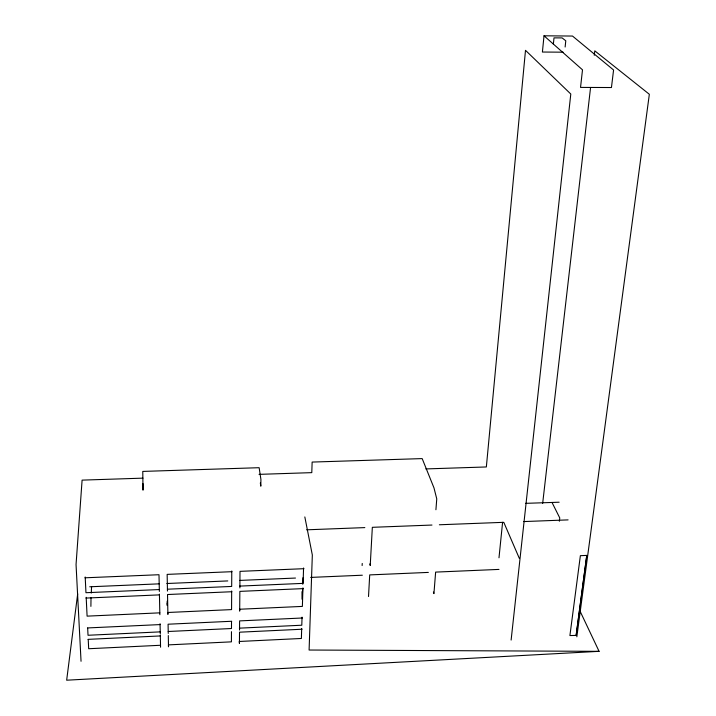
<?xml version="1.0" encoding="UTF-8"?>
<svg xmlns="http://www.w3.org/2000/svg" width="716" height="716" viewBox="0 0 716 716"><rect width="100%" height="100%" fill="white"/><g stroke="black" fill="none" stroke-linecap="round" stroke-linejoin="round"><path stroke-width="1.07" d="M231.465 631.682L231.42 641.849L168.448 644.883L168.502 646.817L168.296 635.566M231.519 621.416L231.483 628.523L168.197 631.494M231.671 590.977L231.572 609.602L167.839 612.484L167.902 614.373L167.526 594.522L231.859 591.729M231.769 570.974L231.689 586.44L167.41 589.205M239.538 630.053L239.609 620.897L302.403 617.998M239.878 587.943L240.003 571.35L303.933 568.692M302.018 591.622L302.277 599.471L302.617 588.606M302.752 584.256L302.949 577.731M301.696 628.46L301.382 638.475L239.234 641.473L239.439 643.389L239.52 632.192L302.054 629.23M302.045 617.138L301.794 625.22L239.341 628.156M302.949 587.881L302.376 606.407L239.493 609.244L239.69 611.115L239.851 591.38L303.315 588.615M303.566 567.985L303.092 583.37L239.672 586.1M91.022 597.466L90.896 606.389M91.254 593.099L91.594 586.538M362.126 565.542L362.233 563.456M368.516 596.526L369.707 574.903L428.347 572.406M435.919 509.747L436.76 498.891L433.994 487.918L422.18 458.598L312.14 462.071L311.791 472.641L259.04 474.359M544.017 35.8L582.502 69.828L580.533 87.415L611.446 87.531L613.576 69.998L572.505 36.051L544.017 35.8L542.406 52.035L563.125 52.187M498.989 557.8L502.596 522.304M553.37 44.061L553.996 37.876L562.105 37.903L565.783 40.794L565.13 47.014M511.126 640.059L570.795 94.02L525.499 50.326L486.352 466.957L425.832 468.926M542.665 503.375L590.575 87.45M594.28 55.284L594.79 50.845L649.34 94.279L576.836 636.81M559.357 521.248L559.76 517.937L552.018 502.462L525.66 503.339M77.686 593.859L66.66 680.2L599.077 651.336L579.513 610.014M576.129 635.253L586.771 555.41L580.372 555.67L569.909 635.557L576.183 635.414L586.771 555.41M160.518 645.268L88.677 648.732L88.229 639.477M87.468 627.941L160.071 624.585M231.715 621.264L168.081 624.209L168.251 633.409M160.232 631.87L88.023 635.262L87.674 628.075M88.023 639.361L160.321 635.942M159.82 612.842L87.092 616.136L86.18 597.296M159.319 589.554L85.956 592.714L85.195 576.998M86.018 598.075L159.435 594.88M85.034 577.803L158.997 574.724L159.355 591.416M231.957 571.69L167.159 574.384L167.463 591.067M89.724 586.789L159.194 583.844M166.855 583.513L227.769 580.927M239.797 580.416L295.484 578.054M310.646 577.409L362.332 575.216M498.98 569.408L435.632 572.102L433.932 593.609L433.422 592.025M306.627 529.813L364.829 527.602M431.972 525.052L372.338 527.316L370.226 565.497L369.823 563.931M439.373 524.774L503.787 522.322L519.333 558.364M523.745 521.57L568.092 519.888M552.018 502.462L559.142 502.211M142.958 478.145L82.098 480.123L76.048 564.539L81.042 661.28M599.077 651.336L309.097 650.03L312.328 554.998L304.828 516.934M260.329 482.951L260.812 486.173L260.919 479.443L259.138 467.7L142.779 471.414L143.012 490.147L142.985 483.595M167.195 603.015L167.267 605.485L167.186 601.091M159.417 594.11L159.865 614.74M160.053 623.699L160.277 633.785M160.303 635.038L160.563 647.201"/></g></svg>
